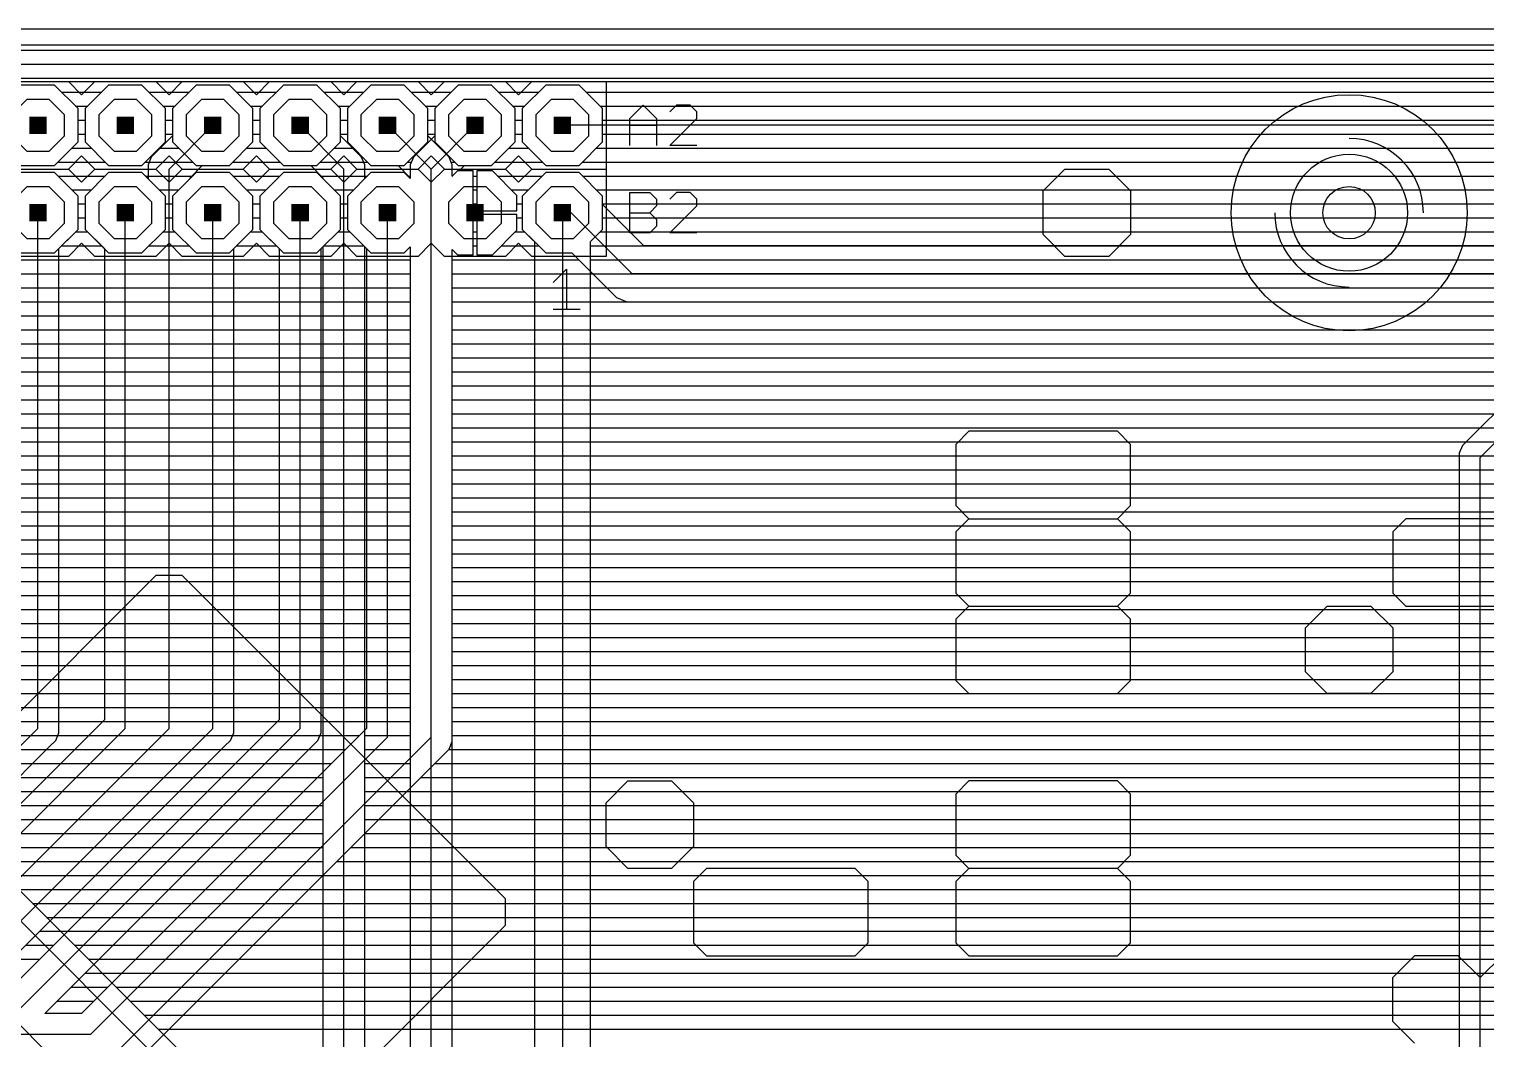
# Model space of a CAD drawing. Extents: x -0.64 to 6, y -0.15 to 7.8.
# Drawn here: x 1.6 to 3.266, y 6.645 to 7.8 of the extents above; entities that cross this region are included whole.
import ezdxf

# ---------------------------------------------------------------- set-up
doc = ezdxf.new("R2010")
doc.units = 0
for name, color, linetype in [('1', 22, 'CONTINUOUS'), ('16', 175, 'CONTINUOUS'), ('17', 82, 'CONTINUOUS'), ('19', 53, 'CONTINUOUS'), ('20', 6, 'CONTINUOUS'), ('21', 253, 'CONTINUOUS'), ('49', 253, 'CONTINUOUS'), ('51', 253, 'CONTINUOUS')]:
    doc.layers.add(name, color=color, linetype=linetype)

# ---------------------------------------------------------------- blocks, each defined once
blk = doc.blocks.new('RECT')
blk.add_solid([(-0.5, -0.5), (0.5, -0.5), (-0.5, 0.5), (0.5, 0.5)])
blk = doc.blocks.new('OCTAGONP')
blk.add_lwpolyline([(-0.5, -0.207107), (-0.5, 0.207107), (-0.207107, 0.5), (0.207107, 0.5), (0.5, 0.207107), (0.5, -0.207107), (0.207107, -0.5), (-0.207107, -0.5)], close=True)

msp = doc.modelspace()

# ---------------------------------------------------------------- linework, layer by layer
at = {"layer": '1'}
for p, q in [((-0.172, 7.782), (5.732, 7.782)), ((-0.172, 7.776), (5.732, 7.776)), ((-0.172, 7.76), (5.732, 7.76)), ((-0.172, 7.744), (5.732, 7.744)), ((1.629054, 7.736), (1.590946, 7.736)), ((1.656, 7.709054), (1.629054, 7.736)), ((1.690946, 7.736), (1.664, 7.709054)), ((1.729054, 7.736), (1.690946, 7.736)), ((1.756, 7.709054), (1.729054, 7.736)), ((1.790946, 7.736), (1.764, 7.709054)), ((1.829054, 7.736), (1.790946, 7.736)), ((1.856, 7.709054), (1.829054, 7.736)), ((1.890946, 7.736), (1.864, 7.709054)), ((1.929054, 7.736), (1.890946, 7.736)), ((1.956, 7.709054), (1.929054, 7.736)), ((1.990946, 7.736), (1.964, 7.709054)), ((2.029054, 7.736), (1.990946, 7.736)), ((2.056, 7.709054), (2.029054, 7.736)), ((2.090946, 7.736), (2.064, 7.709054)), ((2.129054, 7.736), (2.090946, 7.736)), ((2.156, 7.709054), (2.129054, 7.736)), ((2.190946, 7.736), (2.164, 7.709054)), ((2.229054, 7.736), (2.190946, 7.736)), ((2.256, 7.709054), (2.229054, 7.736)), ((1.637054, 7.728), (1.682946, 7.728)), ((1.737054, 7.728), (1.782946, 7.728)), ((1.837054, 7.728), (1.882946, 7.728)), ((1.937054, 7.728), (1.982946, 7.728)), ((2.037054, 7.728), (2.082946, 7.728)), ((2.137054, 7.728), (2.182946, 7.728)), ((2.237054, 7.728), (3.782946, 7.728)), ((1.653054, 7.712), (1.666946, 7.712)), ((1.656, 7.670946), (1.656, 7.709054)), ((1.664, 7.709054), (1.664, 7.670946)), ((1.753054, 7.712), (1.766946, 7.712)), ((1.756, 7.670946), (1.756, 7.709054)), ((1.764, 7.709054), (1.764, 7.670946)), ((1.853054, 7.712), (1.866946, 7.712)), ((1.856, 7.670946), (1.856, 7.709054)), ((1.864, 7.709054), (1.864, 7.670946)), ((1.953054, 7.712), (1.966946, 7.712)), ((1.956, 7.677941), (1.956, 7.709054)), ((1.964, 7.709054), (1.964, 7.670946)), ((2.053054, 7.712), (2.066946, 7.712)), ((2.056, 7.677941), (2.056, 7.709054)), ((2.064, 7.709054), (2.064, 7.670946)), ((2.153054, 7.712), (2.166946, 7.712)), ((2.156, 7.670946), (2.156, 7.709054)), ((2.164, 7.709054), (2.164, 7.670946)), ((2.253054, 7.712), (3.766946, 7.712)), ((2.256, 7.670946), (2.256, 7.709054)), ((1.656, 7.696), (1.664, 7.696)), ((1.756, 7.696), (1.764, 7.696)), ((1.856, 7.696), (1.864, 7.696)), ((1.96, 7.64), (1.91, 7.69)), ((1.956, 7.696), (1.964, 7.696)), ((2.06, 7.64), (2.01, 7.69)), ((2.056, 7.696), (2.064, 7.696)), ((2.156, 7.696), (2.164, 7.696)), ((2.256, 7.696), (3.764, 7.696)), ((1.629054, 7.644), (1.656, 7.670946)), ((1.656, 7.68), (1.664, 7.68)), ((1.664, 7.670946), (1.690946, 7.644)), ((1.729054, 7.644), (1.756, 7.670946)), ((1.756, 7.68), (1.764, 7.68)), ((1.764, 7.670946), (1.790946, 7.644)), ((1.829054, 7.644), (1.856, 7.670946)), ((1.856, 7.68), (1.864, 7.68)), ((1.864, 7.670946), (1.890946, 7.644)), ((1.956, 7.68), (1.964, 7.68)), ((1.980346, 7.653595), (1.956, 7.677941)), ((1.964, 7.670946), (1.990946, 7.644)), ((2.056, 7.68), (2.064, 7.68)), ((2.080346, 7.653595), (2.056, 7.677941)), ((2.064, 7.670946), (2.090946, 7.644)), ((2.129054, 7.644), (2.156, 7.670946)), ((2.156, 7.68), (2.164, 7.68)), ((2.164, 7.670946), (2.190946, 7.644)), ((2.229054, 7.644), (2.256, 7.670946)), ((2.256, 7.68), (3.764, 7.68)), ((1.649054, 7.664), (1.670946, 7.664)), ((1.749054, 7.664), (1.770946, 7.664)), ((1.849054, 7.664), (1.870946, 7.664)), ((1.969941, 7.664), (1.970946, 7.664)), ((1.984, 7.644774), (1.980346, 7.653595)), ((2.069941, 7.664), (2.070946, 7.664)), ((2.084, 7.644774), (2.080346, 7.653595)), ((2.149054, 7.664), (2.170946, 7.664)), ((2.249054, 7.664), (3.770946, 7.664)), ((1.590946, 7.644), (1.629054, 7.644)), ((1.629054, 7.636), (1.590946, 7.636)), ((1.656, 7.609054), (1.629054, 7.636)), ((1.633054, 7.648), (1.686946, 7.648)), ((1.690946, 7.636), (1.664, 7.609054)), ((1.690946, 7.644), (1.729054, 7.644)), ((1.729054, 7.636), (1.690946, 7.636)), ((1.756, 7.609054), (1.729054, 7.636)), ((1.733054, 7.648), (1.786946, 7.648)), ((1.790946, 7.636), (1.764, 7.609054)), ((1.790946, 7.644), (1.829054, 7.644)), ((1.829054, 7.636), (1.790946, 7.636)), ((1.856, 7.609054), (1.829054, 7.636)), ((1.833054, 7.648), (1.886946, 7.648)), ((1.890946, 7.636), (1.864, 7.609054)), ((1.890946, 7.644), (1.922059, 7.644)), ((1.929054, 7.636), (1.890946, 7.636)), ((1.922059, 7.644), (1.936, 7.630059)), ((1.936, 7.629054), (1.929054, 7.636)), ((1.96, 6.6), (1.96, 7.64)), ((1.982664, 7.648), (1.986946, 7.648)), ((1.984, 7.629054), (1.984, 7.644774)), ((1.990946, 7.636), (1.984, 7.629054)), ((1.990946, 7.644), (2.022059, 7.644)), ((2.029054, 7.636), (1.990946, 7.636)), ((2.022059, 7.644), (2.036, 7.630059)), ((2.036, 7.629054), (2.029054, 7.636)), ((2.06, 6.58), (2.06, 7.64)), ((2.082664, 7.648), (2.086946, 7.648)), ((2.084, 7.631882), (2.084, 7.644774)), ((2.090118, 7.638), (2.084, 7.631882)), ((2.108, 7.638), (2.090118, 7.638)), ((2.090946, 7.644), (2.129054, 7.644)), ((2.108, 7.592001), (2.108, 7.638)), ((2.129882, 7.638), (2.112, 7.638)), ((2.112, 7.638), (2.112, 7.592001)), ((2.158, 7.609882), (2.129882, 7.638)), ((2.133054, 7.648), (2.186946, 7.648)), ((2.190946, 7.636), (2.164, 7.609054)), ((2.190946, 7.644), (2.229054, 7.644)), ((2.229054, 7.636), (2.190946, 7.636)), ((2.256, 7.609054), (2.229054, 7.636)), ((2.233054, 7.648), (3.786946, 7.648)), ((1.633054, 7.632), (1.686946, 7.632)), ((1.733054, 7.632), (1.786946, 7.632)), ((1.833054, 7.632), (1.886946, 7.632)), ((1.933054, 7.632), (1.934059, 7.632)), ((1.936, 7.630059), (1.936, 7.629054)), ((1.984, 7.632), (1.986946, 7.632)), ((2.033054, 7.632), (2.034059, 7.632)), ((2.036, 7.630059), (2.036, 7.629054)), ((2.084, 7.632), (2.084118, 7.632)), ((2.108, 7.632), (2.112, 7.632)), ((2.135882, 7.632), (2.186946, 7.632)), ((2.233054, 7.632), (3.786946, 7.632)), ((1.649054, 7.616), (1.670946, 7.616)), ((1.656, 7.570946), (1.656, 7.609054)), ((1.656, 7.6), (1.664, 7.6)), ((1.664, 7.609054), (1.664, 7.570946)), ((1.749054, 7.616), (1.770946, 7.616)), ((1.756, 7.570946), (1.756, 7.609054)), ((1.756, 7.6), (1.764, 7.6)), ((1.764, 7.609054), (1.764, 7.570946)), ((1.849054, 7.616), (1.870946, 7.616)), ((1.856, 7.570946), (1.856, 7.609054)), ((1.856, 7.6), (1.864, 7.6)), ((1.864, 7.609054), (1.864, 7.570946)), ((2.108, 7.616), (2.112, 7.616)), ((2.108, 7.6), (2.112, 7.6)), ((2.151882, 7.616), (2.170946, 7.616)), ((2.158, 7.592), (2.158, 7.609882)), ((2.158, 7.6), (2.164, 7.6)), ((2.164, 7.609054), (2.164, 7.570946)), ((2.249054, 7.616), (3.770946, 7.616)), ((2.256, 7.570946), (2.256, 7.609054)), ((2.256, 7.6), (3.764, 7.6)), ((1.656, 7.584), (1.664, 7.584)), ((1.756, 7.584), (1.764, 7.584)), ((1.856, 7.584), (1.864, 7.584)), ((2.112, 7.592001), (2.108, 7.592001)), ((2.108, 7.542), (2.108, 7.587999)), ((2.108, 7.587999), (2.112, 7.587999)), ((2.108, 7.584), (2.112, 7.584)), ((2.112, 7.587999), (2.112, 7.542)), ((2.112001, 7.588), (2.112001, 7.592)), ((2.112001, 7.592), (2.158, 7.592)), ((2.158, 7.588), (2.112001, 7.588)), ((2.158, 7.570118), (2.158, 7.588)), ((2.158, 7.584), (2.164, 7.584)), ((2.21, 7.59), (2.21, 6.18)), ((2.256, 7.584), (3.764, 7.584)), ((1.629054, 7.544), (1.656, 7.570946)), ((1.653054, 7.568), (1.666946, 7.568)), ((1.664, 7.570946), (1.690946, 7.544)), ((1.729054, 7.544), (1.756, 7.570946)), ((1.753054, 7.568), (1.766946, 7.568)), ((1.764, 7.570946), (1.790946, 7.544)), ((1.829054, 7.544), (1.856, 7.570946)), ((1.853054, 7.568), (1.866946, 7.568)), ((1.864, 7.570946), (1.890946, 7.544)), ((2.108, 7.568), (2.112, 7.568)), ((2.129882, 7.542), (2.158, 7.570118)), ((2.155882, 7.568), (2.166946, 7.568)), ((2.164, 7.570946), (2.178, 7.556946)), ((2.242, 7.556946), (2.256, 7.570946)), ((2.253054, 7.568), (3.766946, 7.568)), ((1.637054, 7.552), (1.682946, 7.552)), ((1.737054, 7.552), (1.782946, 7.552)), ((1.837054, 7.552), (1.882946, 7.552)), ((1.929054, 7.544), (1.936, 7.550946)), ((1.936, 7.550946), (1.936, 6.620548)), ((1.984, 6.620548), (1.984, 7.550946)), ((1.984, 7.550946), (1.990946, 7.544)), ((2.029054, 7.544), (2.036, 7.550946)), ((2.036, 7.550946), (2.036, 6.600548)), ((2.108, 7.552), (2.112, 7.552)), ((2.139882, 7.552), (2.178, 7.552)), ((2.178, 7.556946), (2.178, 6.173635)), ((2.242, 6.193255), (2.242, 7.556946)), ((2.242, 7.552), (3.782946, 7.552)), ((0.773531, 7.536), (1.936, 7.536)), ((1.590946, 7.544), (1.629054, 7.544)), ((1.690946, 7.544), (1.729054, 7.544)), ((1.790946, 7.544), (1.829054, 7.544)), ((1.890946, 7.544), (1.929054, 7.544)), ((1.984, 7.536), (2.036, 7.536)), ((1.990946, 7.544), (2.029054, 7.544)), ((2.084, 6.600548), (2.084, 7.548118)), ((2.084, 7.548118), (2.090118, 7.542)), ((2.084, 7.536), (2.178, 7.536)), ((2.090118, 7.542), (2.108, 7.542)), ((2.112, 7.542), (2.129882, 7.542)), ((2.242, 7.536), (4.072059, 7.536)), ((0.764293, 7.52), (1.936, 7.52)), ((1.984, 7.52), (2.036, 7.52)), ((2.084, 7.52), (2.178, 7.52)), ((2.242, 7.52), (4.056059, 7.52)), ((0.749664, 7.504), (1.936, 7.504)), ((1.984, 7.504), (2.036, 7.504)), ((2.084, 7.504), (2.178, 7.504)), ((2.242, 7.504), (3.420059, 7.504)), ((3.419654, 7.503595), (3.239654, 7.323595)), ((0.726651, 7.488), (1.936, 7.488)), ((1.984, 7.488), (2.036, 7.488)), ((2.084, 7.488), (2.178, 7.488)), ((2.242, 7.488), (3.404059, 7.488)), ((3.26, 7.31), (3.44, 7.49)), ((-0.172, 7.472), (1.936, 7.472)), ((1.984, 7.472), (2.036, 7.472)), ((2.084, 7.472), (2.178, 7.472)), ((2.242, 7.472), (3.388059, 7.472)), ((-0.172, 7.456), (1.936, 7.456)), ((1.984, 7.456), (2.036, 7.456)), ((2.084, 7.456), (2.178, 7.456)), ((2.242, 7.456), (3.372059, 7.456)), ((-0.172, 7.44), (1.936, 7.44)), ((1.984, 7.44), (2.036, 7.44)), ((2.084, 7.44), (2.178, 7.44)), ((2.242, 7.44), (3.356059, 7.44)), ((-0.172, 7.424), (1.936, 7.424)), ((1.984, 7.424), (2.036, 7.424)), ((2.084, 7.424), (2.178, 7.424)), ((2.242, 7.424), (3.340059, 7.424)), ((-0.172, 7.408), (1.936, 7.408)), ((1.984, 7.408), (2.036, 7.408)), ((2.084, 7.408), (2.178, 7.408)), ((2.242, 7.408), (3.324059, 7.408)), ((-0.172, 7.392), (1.936, 7.392)), ((1.984, 7.392), (2.036, 7.392)), ((2.084, 7.392), (2.178, 7.392)), ((2.242, 7.392), (3.308059, 7.392)), ((-0.172, 7.376), (1.936, 7.376)), ((1.984, 7.376), (2.036, 7.376)), ((2.084, 7.376), (2.178, 7.376)), ((2.242, 7.376), (3.292059, 7.376)), ((-0.172, 7.36), (1.936, 7.36)), ((1.984, 7.36), (2.036, 7.36)), ((2.084, 7.36), (2.178, 7.36)), ((2.242, 7.36), (3.276059, 7.36)), ((-0.172, 7.344), (1.936, 7.344)), ((1.984, 7.344), (2.036, 7.344)), ((2.084, 7.344), (2.178, 7.344)), ((2.242, 7.344), (3.260059, 7.344)), ((-0.172, 7.328), (1.936, 7.328)), ((1.984, 7.328), (2.036, 7.328)), ((2.084, 7.328), (2.178, 7.328)), ((2.242, 7.328), (3.244059, 7.328)), ((3.239654, 7.323595), (3.236, 7.314774)), ((-0.172, 7.312), (1.936, 7.312)), ((1.984, 7.312), (2.036, 7.312)), ((2.084, 7.312), (2.178, 7.312)), ((2.242, 7.312), (3.236, 7.312)), ((3.236, 7.314774), (3.236, 5.339941)), ((3.26, 5.33), (3.26, 7.31)), ((-0.172, 7.296), (1.936, 7.296)), ((1.984, 7.296), (2.036, 7.296)), ((2.084, 7.296), (2.178, 7.296)), ((2.242, 7.296), (3.236, 7.296)), ((-0.172, 7.28), (1.936, 7.28)), ((1.984, 7.28), (2.036, 7.28)), ((2.084, 7.28), (2.178, 7.28)), ((2.242, 7.28), (3.236, 7.28)), ((-0.172, 7.264), (1.936, 7.264)), ((1.984, 7.264), (2.036, 7.264)), ((2.084, 7.264), (2.178, 7.264)), ((2.242, 7.264), (3.236, 7.264)), ((-0.172, 7.248), (1.936, 7.248)), ((1.984, 7.248), (2.036, 7.248)), ((2.084, 7.248), (2.178, 7.248)), ((2.242, 7.248), (3.236, 7.248)), ((-0.172, 7.232), (1.936, 7.232)), ((1.984, 7.232), (2.036, 7.232)), ((2.084, 7.232), (2.178, 7.232)), ((2.242, 7.232), (3.236, 7.232)), ((-0.172, 7.216), (1.936, 7.216)), ((-0.172, 7.2), (1.936, 7.2)), ((1.984, 7.216), (2.036, 7.216)), ((1.984, 7.2), (2.036, 7.2)), ((2.084, 7.216), (2.178, 7.216)), ((2.084, 7.2), (2.178, 7.2)), ((2.242, 7.216), (3.236, 7.216)), ((2.242, 7.2), (3.236, 7.2)), ((-0.172, 7.184), (1.936, 7.184)), ((1.984, 7.184), (2.036, 7.184)), ((2.084, 7.184), (2.178, 7.184)), ((2.242, 7.184), (3.236, 7.184)), ((-0.172, 7.168), (1.936, 7.168)), ((1.984, 7.168), (2.036, 7.168)), ((2.084, 7.168), (2.178, 7.168)), ((2.242, 7.168), (3.236, 7.168)), ((-0.172, 7.152), (1.936, 7.152)), ((1.984, 7.152), (2.036, 7.152)), ((2.084, 7.152), (2.178, 7.152)), ((2.242, 7.152), (3.236, 7.152)), ((-0.172, 7.136), (1.936, 7.136)), ((1.984, 7.136), (2.036, 7.136)), ((2.084, 7.136), (2.178, 7.136)), ((2.242, 7.136), (3.236, 7.136)), ((-0.172, 7.12), (1.936, 7.12)), ((1.984, 7.12), (2.036, 7.12)), ((2.084, 7.12), (2.178, 7.12)), ((2.242, 7.12), (3.236, 7.12)), ((-0.172, 7.104), (1.936, 7.104)), ((1.984, 7.104), (2.036, 7.104)), ((2.084, 7.104), (2.178, 7.104)), ((2.242, 7.104), (3.236, 7.104)), ((-0.172, 7.088), (1.936, 7.088)), ((1.984, 7.088), (2.036, 7.088)), ((2.084, 7.088), (2.178, 7.088)), ((2.242, 7.088), (3.236, 7.088)), ((-0.172, 7.072), (1.936, 7.072)), ((1.984, 7.072), (2.036, 7.072)), ((2.084, 7.072), (2.178, 7.072)), ((2.242, 7.072), (3.236, 7.072)), ((-0.172, 7.056), (1.936, 7.056)), ((1.984, 7.056), (2.036, 7.056)), ((2.084, 7.056), (2.178, 7.056)), ((2.242, 7.056), (3.236, 7.056)), ((-0.172, 7.04), (1.936, 7.04)), ((1.984, 7.04), (2.036, 7.04)), ((2.084, 7.04), (2.178, 7.04)), ((2.242, 7.04), (3.236, 7.04)), ((-0.172, 7.024), (1.936, 7.024)), ((1.984, 7.024), (2.036, 7.024)), ((2.084, 7.024), (2.178, 7.024)), ((2.242, 7.024), (3.236, 7.024)), ((-0.172, 7.008), (1.936, 7.008)), ((1.984, 7.008), (2.036, 7.008)), ((2.084, 7.008), (2.178, 7.008)), ((2.242, 7.008), (3.236, 7.008)), ((-0.172, 6.992), (1.936, 6.992)), ((1.984, 6.992), (2.036, 6.992)), ((2.084, 6.992), (2.178, 6.992)), ((2.242, 6.992), (3.236, 6.992)), ((-0.172, 6.976), (1.936, 6.976)), ((1.984, 6.976), (2.036, 6.976)), ((2.084, 6.976), (2.178, 6.976)), ((2.242, 6.976), (3.236, 6.976)), ((-0.172, 6.96), (1.936, 6.96)), ((1.984, 6.96), (2.036, 6.96)), ((2.084, 6.96), (2.178, 6.96)), ((2.242, 6.96), (3.236, 6.96)), ((-0.172, 6.944), (1.936, 6.944)), ((1.984, 6.944), (2.036, 6.944)), ((2.084, 6.944), (2.178, 6.944)), ((2.242, 6.944), (3.236, 6.944)), ((-0.172, 6.928), (1.936, 6.928)), ((1.984, 6.928), (2.036, 6.928)), ((2.084, 6.928), (2.178, 6.928)), ((2.242, 6.928), (3.236, 6.928)), ((-0.172, 6.912), (1.936, 6.912)), ((1.984, 6.912), (2.036, 6.912)), ((2.084, 6.912), (2.178, 6.912)), ((2.242, 6.912), (3.236, 6.912)), ((-0.172, 6.896), (1.936, 6.896)), ((1.984, 6.896), (2.036, 6.896)), ((2.084, 6.896), (2.178, 6.896)), ((2.242, 6.896), (3.236, 6.896)), ((-0.172, 6.88), (1.936, 6.88)), ((1.984, 6.88), (2.036, 6.88)), ((2.084, 6.88), (2.178, 6.88)), ((2.242, 6.88), (3.236, 6.88)), ((-0.172, 6.864), (1.936, 6.864)), ((1.973595, 6.430346), (1.553595, 6.850346)), ((1.984, 6.864), (2.036, 6.864)), ((2.084, 6.864), (2.178, 6.864)), ((2.242, 6.864), (3.236, 6.864)), ((1.555941, 6.848), (1.936, 6.848)), ((1.984, 6.848), (2.036, 6.848)), ((2.084, 6.848), (2.178, 6.848)), ((2.242, 6.848), (3.236, 6.848)), ((1.54, 6.83), (1.96, 6.41)), ((1.571941, 6.832), (1.936, 6.832)), ((1.984, 6.832), (2.036, 6.832)), ((2.084, 6.832), (2.178, 6.832)), ((2.242, 6.832), (3.236, 6.832)), ((1.45, 6.8), (1.86, 6.39)), ((1.587941, 6.816), (1.936, 6.816)), ((1.603941, 6.8), (1.936, 6.8)), ((1.984, 6.816), (2.036, 6.816)), ((1.984, 6.8), (2.036, 6.8)), ((2.084, 6.816), (2.178, 6.816)), ((2.084, 6.8), (2.178, 6.8)), ((2.242, 6.816), (3.236, 6.816)), ((2.242, 6.8), (3.236, 6.8)), ((1.619941, 6.784), (1.936, 6.784)), ((1.984, 6.784), (2.036, 6.784)), ((2.084, 6.784), (2.178, 6.784)), ((2.242, 6.784), (3.236, 6.784)), ((1.635941, 6.768), (1.936, 6.768)), ((1.984, 6.768), (2.036, 6.768)), ((2.084, 6.768), (2.178, 6.768)), ((2.242, 6.768), (3.236, 6.768)), ((1.651941, 6.752), (1.936, 6.752)), ((1.984, 6.752), (2.036, 6.752)), ((2.084, 6.752), (2.178, 6.752)), ((2.242, 6.752), (3.236, 6.752)), ((1.667941, 6.736), (1.936, 6.736)), ((1.984, 6.736), (2.036, 6.736)), ((2.084, 6.736), (2.178, 6.736)), ((2.242, 6.736), (3.236, 6.736)), ((1.683941, 6.72), (1.936, 6.72)), ((1.984, 6.72), (2.036, 6.72)), ((2.084, 6.72), (2.178, 6.72)), ((2.242, 6.72), (3.236, 6.72)), ((1.699941, 6.704), (1.936, 6.704)), ((1.984, 6.704), (2.036, 6.704)), ((2.084, 6.704), (2.178, 6.704)), ((2.242, 6.704), (3.236, 6.704)), ((1.715941, 6.688), (1.936, 6.688)), ((1.984, 6.688), (2.036, 6.688)), ((2.084, 6.688), (2.178, 6.688)), ((2.242, 6.688), (3.236, 6.688)), ((1.731941, 6.672), (1.936, 6.672)), ((1.984, 6.672), (2.036, 6.672)), ((2.084, 6.672), (2.178, 6.672)), ((2.242, 6.672), (3.236, 6.672)), ((1.747941, 6.656), (1.936, 6.656)), ((1.984, 6.656), (2.036, 6.656)), ((2.084, 6.656), (2.178, 6.656)), ((2.242, 6.656), (3.236, 6.656))]:
    msp.add_line(p, q, dxfattribs=at)
at = {"layer": '16'}
for p, q in [((-0.172, 7.782), (5.732, 7.782)), ((-0.172, 7.776), (5.732, 7.776)), ((-0.172, 7.76), (5.732, 7.76)), ((-0.172, 7.744), (5.732, 7.744)), ((1.629054, 7.736), (1.590946, 7.736)), ((1.656, 7.709054), (1.629054, 7.736)), ((1.690946, 7.736), (1.664, 7.709054)), ((1.729054, 7.736), (1.690946, 7.736)), ((1.756, 7.709054), (1.729054, 7.736)), ((1.790946, 7.736), (1.764, 7.709054)), ((1.829054, 7.736), (1.790946, 7.736)), ((1.856, 7.709054), (1.829054, 7.736)), ((1.890946, 7.736), (1.864, 7.709054)), ((1.929054, 7.736), (1.890946, 7.736)), ((1.956, 7.709054), (1.929054, 7.736)), ((1.990946, 7.736), (1.964, 7.709054)), ((2.029054, 7.736), (1.990946, 7.736)), ((2.056, 7.709054), (2.029054, 7.736)), ((2.090946, 7.736), (2.064, 7.709054)), ((2.129054, 7.736), (2.090946, 7.736)), ((2.156, 7.709054), (2.129054, 7.736)), ((2.190946, 7.736), (2.164, 7.709054)), ((2.229054, 7.736), (2.190946, 7.736)), ((2.256, 7.709054), (2.229054, 7.736)), ((1.637054, 7.728), (1.682946, 7.728)), ((1.737054, 7.728), (1.782946, 7.728)), ((1.837054, 7.728), (1.882946, 7.728)), ((1.937054, 7.728), (1.982946, 7.728)), ((2.037054, 7.728), (2.082946, 7.728)), ((2.137054, 7.728), (2.182946, 7.728)), ((2.237054, 7.728), (3.782946, 7.728)), ((1.653054, 7.712), (1.666946, 7.712)), ((1.656, 7.670946), (1.656, 7.709054)), ((1.664, 7.709054), (1.664, 7.670946)), ((1.753054, 7.712), (1.766946, 7.712)), ((1.756, 7.670946), (1.756, 7.709054)), ((1.764, 7.709054), (1.764, 7.677941)), ((1.853054, 7.712), (1.866946, 7.712)), ((1.856, 7.670946), (1.856, 7.709054)), ((1.864, 7.709054), (1.864, 7.670946)), ((1.953054, 7.712), (1.966946, 7.712)), ((1.956, 7.670946), (1.956, 7.709054)), ((1.964, 7.709054), (1.964, 7.670946)), ((2.053054, 7.712), (2.066946, 7.712)), ((2.056, 7.670946), (2.056, 7.709054)), ((2.064, 7.709054), (2.064, 7.677941)), ((2.153054, 7.712), (2.166946, 7.712)), ((2.156, 7.670946), (2.156, 7.709054)), ((2.164, 7.709054), (2.164, 7.670946)), ((2.253054, 7.712), (3.766946, 7.712)), ((2.256, 7.670946), (2.256, 7.709054)), ((1.656, 7.696), (1.664, 7.696)), ((1.756, 7.696), (1.764, 7.696)), ((1.76, 7.64), (1.81, 7.69)), ((1.856, 7.696), (1.864, 7.696)), ((1.956, 7.696), (1.964, 7.696)), ((2.056, 7.696), (2.064, 7.696)), ((2.06, 7.64), (2.11, 7.69)), ((2.156, 7.696), (2.164, 7.696)), ((2.256, 7.696), (3.764, 7.696)), ((1.629054, 7.644), (1.656, 7.670946)), ((1.656, 7.68), (1.664, 7.68)), ((1.664, 7.670946), (1.690946, 7.644)), ((1.729054, 7.644), (1.756, 7.670946)), ((1.764, 7.677941), (1.739654, 7.653595)), ((1.756, 7.68), (1.764, 7.68)), ((1.829054, 7.644), (1.856, 7.670946)), ((1.856, 7.68), (1.864, 7.68)), ((1.864, 7.670946), (1.890946, 7.644)), ((1.929054, 7.644), (1.956, 7.670946)), ((1.956, 7.68), (1.964, 7.68)), ((1.964, 7.670946), (1.990946, 7.644)), ((2.029054, 7.644), (2.056, 7.670946)), ((2.064, 7.677941), (2.039654, 7.653595)), ((2.056, 7.68), (2.064, 7.68)), ((2.129054, 7.644), (2.156, 7.670946)), ((2.156, 7.68), (2.164, 7.68)), ((2.164, 7.670946), (2.190946, 7.644)), ((2.229054, 7.644), (2.256, 7.670946)), ((2.256, 7.68), (3.764, 7.68)), ((1.649054, 7.664), (1.670946, 7.664)), ((1.739654, 7.653595), (1.736, 7.644774)), ((1.749054, 7.664), (1.750059, 7.664)), ((1.849054, 7.664), (1.870946, 7.664)), ((1.949054, 7.664), (1.970946, 7.664)), ((2.039654, 7.653595), (2.036, 7.644774)), ((2.049054, 7.664), (2.050059, 7.664)), ((2.149054, 7.664), (2.170946, 7.664)), ((2.249054, 7.664), (3.770946, 7.664)), ((1.590946, 7.644), (1.629054, 7.644)), ((1.629054, 7.636), (1.590946, 7.636)), ((1.656, 7.609054), (1.629054, 7.636)), ((1.633054, 7.648), (1.686946, 7.648)), ((1.690946, 7.636), (1.664, 7.609054)), ((1.690946, 7.644), (1.729054, 7.644)), ((1.729054, 7.636), (1.690946, 7.636)), ((1.736, 7.629054), (1.729054, 7.636)), ((1.733054, 7.648), (1.737336, 7.648)), ((1.736, 7.644774), (1.736, 7.629054)), ((1.76, 7), (1.76, 7.64)), ((1.784, 7.630059), (1.797941, 7.644)), ((1.790946, 7.636), (1.784, 7.629054)), ((1.829054, 7.636), (1.790946, 7.636)), ((1.797941, 7.644), (1.829054, 7.644)), ((1.856, 7.609054), (1.829054, 7.636)), ((1.833054, 7.648), (1.886946, 7.648)), ((1.890946, 7.636), (1.864, 7.609054)), ((1.890946, 7.644), (1.929054, 7.644)), ((1.929054, 7.636), (1.890946, 7.636)), ((1.956, 7.609054), (1.929054, 7.636)), ((1.933054, 7.648), (1.986946, 7.648)), ((1.990946, 7.636), (1.964, 7.609054)), ((1.990946, 7.644), (2.029054, 7.644)), ((2.029054, 7.636), (1.990946, 7.636)), ((2.036, 7.629054), (2.029054, 7.636)), ((2.033054, 7.648), (2.037336, 7.648)), ((2.036, 7.644774), (2.036, 7.629054)), ((2.06, 6.99), (2.06, 7.64)), ((2.091941, 7.638), (2.097941, 7.644)), ((2.108, 7.638), (2.091941, 7.638)), ((2.097941, 7.644), (2.129054, 7.644)), ((2.108, 7.592001), (2.108, 7.638)), ((2.129882, 7.638), (2.112, 7.638)), ((2.112, 7.638), (2.112, 7.592001)), ((2.158, 7.609882), (2.129882, 7.638)), ((2.133054, 7.648), (2.186946, 7.648)), ((2.190946, 7.636), (2.164, 7.609054)), ((2.190946, 7.644), (2.229054, 7.644)), ((2.229054, 7.636), (2.190946, 7.636)), ((2.256, 7.609054), (2.229054, 7.636)), ((2.233054, 7.648), (3.786946, 7.648)), ((1.633054, 7.632), (1.686946, 7.632)), ((1.733054, 7.632), (1.736, 7.632)), ((1.784, 7.629054), (1.784, 7.630059)), ((1.785941, 7.632), (1.786946, 7.632)), ((1.833054, 7.632), (1.886946, 7.632)), ((1.933054, 7.632), (1.986946, 7.632)), ((2.033054, 7.632), (2.036, 7.632)), ((2.108, 7.632), (2.112, 7.632)), ((2.135882, 7.632), (2.186946, 7.632)), ((2.233054, 7.632), (3.786946, 7.632)), ((1.649054, 7.616), (1.670946, 7.616)), ((1.656, 7.570946), (1.656, 7.609054)), ((1.656, 7.6), (1.664, 7.6)), ((1.664, 7.609054), (1.664, 7.570946)), ((1.849054, 7.616), (1.870946, 7.616)), ((1.856, 7.570946), (1.856, 7.609054)), ((1.856, 7.6), (1.864, 7.6)), ((1.864, 7.609054), (1.864, 7.570946)), ((1.949054, 7.616), (1.970946, 7.616)), ((1.956, 7.570946), (1.956, 7.609054)), ((1.956, 7.6), (1.964, 7.6)), ((1.964, 7.609054), (1.964, 7.570946)), ((2.108, 7.616), (2.112, 7.616)), ((2.108, 7.6), (2.112, 7.6)), ((2.151882, 7.616), (2.170946, 7.616)), ((2.158, 7.592), (2.158, 7.609882)), ((2.158, 7.6), (2.164, 7.6)), ((2.164, 7.609054), (2.164, 7.570946)), ((2.249054, 7.616), (3.770946, 7.616)), ((2.256, 7.599255), (2.256, 7.609054)), ((2.256, 7.6), (3.764, 7.6)), ((1.61, 7), (1.61, 7.59)), ((1.656, 7.584), (1.664, 7.584)), ((1.71, 7), (1.71, 7.59)), ((1.81, 7), (1.81, 7.59)), ((1.856, 7.584), (1.864, 7.584)), ((1.91, 7), (1.91, 7.59)), ((1.956, 7.584), (1.964, 7.584)), ((2.01, 6.99), (2.01, 7.59)), ((2.112, 7.592001), (2.108, 7.592001)), ((2.108, 7.542), (2.108, 7.587999)), ((2.108, 7.587999), (2.112, 7.587999)), ((2.108, 7.584), (2.112, 7.584)), ((2.112, 7.587999), (2.112, 7.542)), ((2.112001, 7.588), (2.112001, 7.592)), ((2.112001, 7.592), (2.158, 7.592)), ((2.158, 7.588), (2.112001, 7.588)), ((2.158, 7.570118), (2.158, 7.588)), ((2.158, 7.584), (2.164, 7.584)), ((2.22, 7.59), (2.21, 7.59)), ((2.29, 7.52), (2.22, 7.59)), ((2.303255, 7.552), (2.256, 7.599255)), ((2.271255, 7.584), (3.764, 7.584)), ((1.634, 7.548946), (1.656, 7.570946)), ((1.653054, 7.568), (1.666946, 7.568)), ((1.664, 7.570946), (1.686, 7.548946)), ((1.834, 7.548946), (1.856, 7.570946)), ((1.853054, 7.568), (1.866946, 7.568)), ((1.864, 7.570946), (1.886, 7.548946)), ((1.934, 7.548946), (1.956, 7.570946)), ((1.953054, 7.568), (1.966946, 7.568)), ((1.964, 7.570946), (1.986, 7.548946)), ((2.108, 7.568), (2.112, 7.568)), ((2.129882, 7.542), (2.158, 7.570118)), ((2.155882, 7.568), (2.166946, 7.568)), ((2.164, 7.570946), (2.190946, 7.544)), ((2.287255, 7.568), (3.766946, 7.568)), ((1.637054, 7.552), (1.682946, 7.552)), ((1.837054, 7.552), (1.882946, 7.552)), ((1.937054, 7.552), (1.982946, 7.552)), ((2.108, 7.552), (2.112, 7.552)), ((2.139882, 7.552), (2.182946, 7.552)), ((3.782946, 7.552), (2.303255, 7.552)), ((2.303255, 7.552), (3.782946, 7.552)), ((1.634, 6.995226), (1.634, 7.548946)), ((1.634, 7.536), (1.686, 7.536)), ((1.686, 7.548946), (1.686, 7.009941)), ((1.834, 6.995226), (1.834, 7.548946)), ((1.834, 7.536), (1.886, 7.536)), ((1.886, 7.548946), (1.886, 7.009941)), ((1.934, 6.995226), (1.934, 7.548946)), ((1.934, 7.536), (1.986, 7.536)), ((1.986, 7.548946), (1.986, 6.999941)), ((2.084, 6.985226), (2.084, 7.548118)), ((2.084, 7.548118), (2.090118, 7.542)), ((2.084, 7.536), (2.228745, 7.536)), ((2.090118, 7.542), (2.108, 7.542)), ((2.112, 7.542), (2.129882, 7.542)), ((2.190946, 7.544), (2.220745, 7.544)), ((2.220745, 7.544), (2.271873, 7.492872)), ((1.634, 7.52), (1.686, 7.52)), ((1.834, 7.52), (1.886, 7.52)), ((1.934, 7.52), (1.986, 7.52)), ((2.084, 7.52), (2.244745, 7.52)), ((4.64, 7.52), (2.29, 7.52)), ((1.634, 7.504), (1.686, 7.504)), ((1.834, 7.504), (1.886, 7.504)), ((1.934, 7.504), (1.986, 7.504)), ((2.084, 7.504), (2.260745, 7.504)), ((1.634, 7.488), (1.686, 7.488)), ((1.834, 7.488), (1.886, 7.488)), ((1.934, 7.488), (1.986, 7.488)), ((2.084, 7.488), (2.283635, 7.488)), ((2.271873, 7.492872), (2.283635, 7.488)), ((2.283635, 7.488), (4.646365, 7.488)), ((1.634, 7.472), (1.686, 7.472)), ((1.834, 7.472), (1.886, 7.472)), ((1.934, 7.472), (1.986, 7.472)), ((2.084, 7.472), (4.794059, 7.472)), ((1.634, 7.456), (1.686, 7.456)), ((1.834, 7.456), (1.886, 7.456)), ((1.934, 7.456), (1.986, 7.456)), ((2.084, 7.456), (4.810059, 7.456)), ((1.634, 7.44), (1.686, 7.44)), ((1.834, 7.44), (1.886, 7.44)), ((1.934, 7.44), (1.986, 7.44)), ((2.084, 7.44), (4.826059, 7.44)), ((1.634, 7.424), (1.686, 7.424)), ((1.834, 7.424), (1.886, 7.424)), ((1.934, 7.424), (1.986, 7.424)), ((2.084, 7.424), (4.836, 7.424)), ((1.634, 7.408), (1.686, 7.408)), ((1.834, 7.408), (1.886, 7.408)), ((1.934, 7.408), (1.986, 7.408)), ((2.084, 7.408), (4.836, 7.408)), ((1.634, 7.392), (1.686, 7.392)), ((1.834, 7.392), (1.886, 7.392)), ((1.934, 7.392), (1.986, 7.392)), ((2.084, 7.392), (4.836, 7.392)), ((1.634, 7.376), (1.686, 7.376)), ((1.834, 7.376), (1.886, 7.376)), ((1.934, 7.376), (1.986, 7.376)), ((2.084, 7.376), (4.836, 7.376)), ((1.634, 7.36), (1.686, 7.36)), ((1.834, 7.36), (1.886, 7.36)), ((1.934, 7.36), (1.986, 7.36)), ((2.084, 7.36), (4.836, 7.36)), ((1.634, 7.344), (1.686, 7.344)), ((1.834, 7.344), (1.886, 7.344)), ((1.934, 7.344), (1.986, 7.344)), ((2.084, 7.344), (4.836, 7.344)), ((1.634, 7.328), (1.686, 7.328)), ((1.834, 7.328), (1.886, 7.328)), ((1.934, 7.328), (1.986, 7.328)), ((2.084, 7.328), (4.836, 7.328)), ((1.634, 7.312), (1.686, 7.312)), ((1.834, 7.312), (1.886, 7.312)), ((1.934, 7.312), (1.986, 7.312)), ((2.084, 7.312), (4.836, 7.312)), ((1.634, 7.296), (1.686, 7.296)), ((1.834, 7.296), (1.886, 7.296)), ((1.934, 7.296), (1.986, 7.296)), ((2.084, 7.296), (4.836, 7.296)), ((1.634, 7.28), (1.686, 7.28)), ((1.834, 7.28), (1.886, 7.28)), ((1.934, 7.28), (1.986, 7.28)), ((2.084, 7.28), (4.836, 7.28)), ((1.634, 7.264), (1.686, 7.264)), ((1.834, 7.264), (1.886, 7.264)), ((1.934, 7.264), (1.986, 7.264)), ((2.084, 7.264), (4.836, 7.264)), ((1.634, 7.248), (1.686, 7.248)), ((1.834, 7.248), (1.886, 7.248)), ((1.934, 7.248), (1.986, 7.248)), ((2.084, 7.248), (4.836, 7.248)), ((1.634, 7.232), (1.686, 7.232)), ((1.834, 7.232), (1.886, 7.232)), ((1.934, 7.232), (1.986, 7.232)), ((2.084, 7.232), (4.836, 7.232)), ((1.634, 7.216), (1.686, 7.216)), ((1.634, 7.2), (1.686, 7.2)), ((1.834, 7.216), (1.886, 7.216)), ((1.834, 7.2), (1.886, 7.2)), ((1.934, 7.216), (1.986, 7.216)), ((1.934, 7.2), (1.986, 7.2)), ((2.084, 7.216), (4.836, 7.216)), ((2.084, 7.2), (4.836, 7.2)), ((1.634, 7.184), (1.686, 7.184)), ((1.834, 7.184), (1.886, 7.184)), ((1.934, 7.184), (1.986, 7.184)), ((2.084, 7.184), (4.836, 7.184)), ((1.634, 7.168), (1.686, 7.168)), ((1.834, 7.168), (1.886, 7.168)), ((1.934, 7.168), (1.986, 7.168)), ((2.084, 7.168), (4.836, 7.168)), ((1.634, 7.152), (1.686, 7.152)), ((1.834, 7.152), (1.886, 7.152)), ((1.934, 7.152), (1.986, 7.152)), ((2.084, 7.152), (4.836, 7.152)), ((1.634, 7.136), (1.686, 7.136)), ((1.834, 7.136), (1.886, 7.136)), ((1.934, 7.136), (1.986, 7.136)), ((2.084, 7.136), (4.836, 7.136)), ((1.634, 7.12), (1.686, 7.12)), ((1.834, 7.12), (1.886, 7.12)), ((1.934, 7.12), (1.986, 7.12)), ((2.084, 7.12), (4.836, 7.12)), ((1.634, 7.104), (1.686, 7.104)), ((1.834, 7.104), (1.886, 7.104)), ((1.934, 7.104), (1.986, 7.104)), ((2.084, 7.104), (4.836, 7.104)), ((1.634, 7.088), (1.686, 7.088)), ((1.834, 7.088), (1.886, 7.088)), ((1.934, 7.088), (1.986, 7.088)), ((2.084, 7.088), (4.836, 7.088)), ((1.634, 7.072), (1.686, 7.072)), ((1.834, 7.072), (1.886, 7.072)), ((1.934, 7.072), (1.986, 7.072)), ((2.084, 7.072), (4.836, 7.072)), ((1.634, 7.056), (1.686, 7.056)), ((1.834, 7.056), (1.886, 7.056)), ((1.934, 7.056), (1.986, 7.056)), ((2.084, 7.056), (4.836, 7.056)), ((1.634, 7.04), (1.686, 7.04)), ((1.834, 7.04), (1.886, 7.04)), ((1.934, 7.04), (1.986, 7.04)), ((2.084, 7.04), (4.836, 7.04)), ((1.634, 7.024), (1.686, 7.024)), ((1.834, 7.024), (1.886, 7.024)), ((1.934, 7.024), (1.986, 7.024)), ((2.084, 7.024), (4.836, 7.024)), ((1.41, 6.8), (1.61, 7)), ((1.686, 7.009941), (1.470059, 6.794)), ((1.48, 6.77), (1.71, 7)), ((1.5, 6.74), (1.76, 7)), ((1.52, 6.71), (1.81, 7)), ((1.886, 7.009941), (1.580059, 6.704)), ((1.59, 6.68), (1.91, 7)), ((1.634, 7.008), (1.684059, 7.008)), ((1.986, 6.999941), (1.660059, 6.674)), ((1.834, 7.008), (1.884059, 7.008)), ((1.934, 7.008), (1.986, 7.008)), ((2.084, 7.008), (4.836, 7.008)), ((1.623595, 6.979654), (1.630346, 6.986405)), ((1.630346, 6.986405), (1.634, 6.995226)), ((1.632664, 6.992), (1.668059, 6.992)), ((1.67, 6.65), (2.01, 6.99)), ((1.69, 6.62), (2.06, 6.99)), ((1.823595, 6.979654), (1.830346, 6.986405)), ((1.830346, 6.986405), (1.834, 6.995226)), ((1.832664, 6.992), (1.868059, 6.992)), ((1.923595, 6.979654), (1.930346, 6.986405)), ((1.930346, 6.986405), (1.934, 6.995226)), ((1.932664, 6.992), (1.978059, 6.992)), ((2.080346, 6.976405), (2.084, 6.985226)), ((2.084, 6.992), (4.836, 6.992)), ((1.437941, 6.794), (1.623595, 6.979654)), ((1.547941, 6.704), (1.823595, 6.979654)), ((1.617941, 6.674), (1.923595, 6.979654)), ((1.619941, 6.976), (1.652059, 6.976)), ((1.703595, 6.599654), (2.073595, 6.969654)), ((1.819941, 6.976), (1.852059, 6.976)), ((1.919941, 6.976), (1.962059, 6.976)), ((2.073595, 6.969654), (2.080346, 6.976405)), ((2.079941, 6.976), (4.836, 6.976)), ((1.603941, 6.96), (1.636059, 6.96)), ((1.803941, 6.96), (1.836059, 6.96)), ((1.903941, 6.96), (1.946059, 6.96)), ((2.063941, 6.96), (4.836, 6.96)), ((1.587941, 6.944), (1.620059, 6.944)), ((1.787941, 6.944), (1.820059, 6.944)), ((1.887941, 6.944), (1.930059, 6.944)), ((2.047941, 6.944), (4.836, 6.944)), ((1.571941, 6.928), (1.604059, 6.928)), ((1.771941, 6.928), (1.804059, 6.928)), ((1.871941, 6.928), (1.914059, 6.928)), ((2.031941, 6.928), (4.836, 6.928)), ((1.755941, 6.912), (1.788059, 6.912)), ((1.855941, 6.912), (1.898059, 6.912)), ((2.015941, 6.912), (4.836, 6.912)), ((1.739941, 6.896), (1.772059, 6.896)), ((1.839941, 6.896), (1.882059, 6.896)), ((1.999941, 6.896), (4.836, 6.896)), ((1.723941, 6.88), (1.756059, 6.88)), ((1.823941, 6.88), (1.866059, 6.88)), ((1.983941, 6.88), (4.836, 6.88)), ((1.707941, 6.864), (1.740059, 6.864)), ((1.807941, 6.864), (1.850059, 6.864)), ((1.967941, 6.864), (4.836, 6.864)), ((1.691941, 6.848), (1.724059, 6.848)), ((1.791941, 6.848), (1.834059, 6.848)), ((1.951941, 6.848), (4.836, 6.848)), ((1.675941, 6.832), (1.708059, 6.832)), ((1.775941, 6.832), (1.818059, 6.832)), ((1.935941, 6.832), (4.836, 6.832)), ((1.643941, 6.8), (1.676059, 6.8)), ((1.659941, 6.816), (1.692059, 6.816)), ((1.743941, 6.8), (1.786059, 6.8)), ((1.759941, 6.816), (1.802059, 6.816)), ((1.903941, 6.8), (4.836, 6.8)), ((1.919941, 6.816), (4.836, 6.816)), ((1.627941, 6.784), (1.660059, 6.784)), ((1.727941, 6.784), (1.770059, 6.784)), ((1.887941, 6.784), (4.836, 6.784)), ((1.611941, 6.768), (1.644059, 6.768)), ((1.711941, 6.768), (1.754059, 6.768)), ((1.871941, 6.768), (4.836, 6.768)), ((1.595941, 6.752), (1.628059, 6.752)), ((1.695941, 6.752), (1.738059, 6.752)), ((1.855941, 6.752), (4.836, 6.752)), ((1.579941, 6.736), (1.612059, 6.736)), ((1.679941, 6.736), (1.722059, 6.736)), ((1.839941, 6.736), (4.836, 6.736)), ((1.663941, 6.72), (1.706059, 6.72)), ((1.823941, 6.72), (4.836, 6.72)), ((1.647941, 6.704), (1.690059, 6.704)), ((1.807941, 6.704), (4.836, 6.704)), ((1.631941, 6.688), (1.674059, 6.688)), ((1.791941, 6.688), (4.836, 6.688)), ((1.660059, 6.674), (1.617941, 6.674)), ((1.775941, 6.672), (4.836, 6.672)), ((1.67, 6.65), (0.19, 6.65)), ((1.759941, 6.656), (4.836, 6.656))]:
    msp.add_line(p, q, dxfattribs=at)
at = {"layer": '19'}
msp.add_line((4.71, 7.69), (2.21, 7.69), dxfattribs=at)
at = {"layer": '20'}
msp.add_line((5.75, 7.8), (-0.19, 7.8), dxfattribs=at)
at = {"layer": '21'}
for p, q in [((2.287, 7.697693), (2.302346, 7.713039)), ((2.302346, 7.713039), (2.317693, 7.697693)), ((2.340712, 7.713039), (2.333039, 7.705366)), ((2.356059, 7.713039), (2.340712, 7.713039)), ((2.363732, 7.705366), (2.356059, 7.713039)), ((2.363732, 7.697693), (2.363732, 7.705366)), ((2.287, 7.667), (2.287, 7.697693)), ((2.287, 7.69002), (2.317693, 7.69002)), ((2.317693, 7.697693), (2.317693, 7.667)), ((2.333039, 7.667), (2.363732, 7.697693)), ((2.363732, 7.667), (2.333039, 7.667)), ((2.287, 7.567), (2.287, 7.613039)), ((2.287, 7.613039), (2.31002, 7.613039)), ((2.31002, 7.613039), (2.317693, 7.605366)), ((2.317693, 7.605366), (2.317693, 7.597693)), ((2.340712, 7.613039), (2.333039, 7.605366)), ((2.356059, 7.613039), (2.340712, 7.613039)), ((2.363732, 7.605366), (2.356059, 7.613039)), ((2.363732, 7.597693), (2.363732, 7.605366)), ((2.287, 7.59002), (2.31002, 7.59002)), ((2.317693, 7.597693), (2.31002, 7.59002)), ((2.31002, 7.59002), (2.317693, 7.582346)), ((2.333039, 7.567), (2.363732, 7.597693)), ((2.31002, 7.567), (2.287, 7.567)), ((2.317693, 7.574673), (2.31002, 7.567)), ((2.317693, 7.582346), (2.317693, 7.574673)), ((2.363732, 7.567), (2.333039, 7.567)), ((2.1995, 7.510193), (2.214846, 7.525539)), ((2.214846, 7.525539), (2.214846, 7.4795)), ((2.1995, 7.4795), (2.230193, 7.4795))]:
    msp.add_line(p, q, dxfattribs=at)
at = {"layer": '49'}
for p, q in [((-0.14, 7.74), (4.675, 7.74)), ((2.76, 7.615), (2.785, 7.64)), ((2.785, 7.64), (2.835, 7.64)), ((2.835, 7.64), (2.86, 7.615)), ((2.76, 7.565), (2.76, 7.615)), ((2.86, 7.615), (2.86, 7.565)), ((2.785, 7.54), (2.76, 7.565)), ((2.86, 7.565), (2.835, 7.54)), ((2.835, 7.54), (2.785, 7.54)), ((2.675, 7.34), (2.66, 7.325)), ((2.845, 7.34), (2.675, 7.34)), ((2.86, 7.325), (2.845, 7.34)), ((2.66, 7.325), (2.66, 7.255)), ((2.86, 7.255), (2.86, 7.325)), ((2.66, 7.255), (2.675, 7.24)), ((2.845, 7.24), (2.86, 7.255)), ((2.675, 7.24), (2.66, 7.225)), ((2.675, 7.24), (2.845, 7.24)), ((2.86, 7.225), (2.845, 7.24)), ((3.175, 7.24), (3.16, 7.225)), ((3.345, 7.24), (3.175, 7.24)), ((2.66, 7.225), (2.66, 7.155)), ((2.86, 7.155), (2.86, 7.225)), ((3.16, 7.225), (3.16, 7.155)), ((1.375, 6.805), (1.745, 7.175)), ((1.775, 7.175), (1.745, 7.175)), ((1.775, 7.175), (2.145, 6.805)), ((2.66, 7.155), (2.675, 7.14)), ((2.845, 7.14), (2.86, 7.155)), ((3.16, 7.155), (3.175, 7.14)), ((2.675, 7.14), (2.66, 7.125)), ((2.675, 7.14), (2.845, 7.14)), ((2.86, 7.125), (2.845, 7.14)), ((3.06, 7.115), (3.085, 7.14)), ((3.085, 7.14), (3.135, 7.14)), ((3.135, 7.14), (3.16, 7.115)), ((3.175, 7.14), (3.345, 7.14)), ((2.66, 7.125), (2.66, 7.055)), ((2.86, 7.055), (2.86, 7.125)), ((3.06, 7.065), (3.06, 7.115)), ((3.16, 7.115), (3.16, 7.065)), ((2.66, 7.055), (2.675, 7.04)), ((2.845, 7.04), (2.86, 7.055)), ((3.085, 7.04), (3.06, 7.065)), ((3.16, 7.065), (3.135, 7.04)), ((2.675, 7.04), (2.845, 7.04)), ((3.135, 7.04), (3.085, 7.04)), ((2.26, 6.915), (2.285, 6.94)), ((2.285, 6.94), (2.335, 6.94)), ((2.335, 6.94), (2.36, 6.915)), ((2.675, 6.94), (2.66, 6.925)), ((2.845, 6.94), (2.675, 6.94)), ((2.86, 6.925), (2.845, 6.94)), ((2.66, 6.925), (2.66, 6.855)), ((2.86, 6.855), (2.86, 6.925)), ((2.26, 6.865), (2.26, 6.915)), ((2.36, 6.915), (2.36, 6.865)), ((2.285, 6.84), (2.26, 6.865)), ((2.36, 6.865), (2.335, 6.84)), ((2.66, 6.855), (2.675, 6.84)), ((2.845, 6.84), (2.86, 6.855)), ((2.335, 6.84), (2.285, 6.84)), ((2.375, 6.84), (2.36, 6.825)), ((2.545, 6.84), (2.375, 6.84)), ((2.56, 6.825), (2.545, 6.84)), ((2.675, 6.84), (2.66, 6.825)), ((2.845, 6.84), (2.675, 6.84)), ((2.86, 6.825), (2.845, 6.84)), ((2.36, 6.825), (2.36, 6.755)), ((2.56, 6.755), (2.56, 6.825)), ((2.66, 6.825), (2.66, 6.755)), ((2.86, 6.755), (2.86, 6.825)), ((2.145, 6.775), (2.145, 6.805)), ((2.145, 6.775), (1.775, 6.405)), ((2.36, 6.755), (2.375, 6.74)), ((2.545, 6.74), (2.56, 6.755)), ((2.66, 6.755), (2.675, 6.74)), ((2.845, 6.74), (2.86, 6.755)), ((2.375, 6.74), (2.545, 6.74)), ((2.675, 6.74), (2.845, 6.74)), ((3.16, 6.715), (3.185, 6.74)), ((3.235, 6.74), (3.185, 6.74)), ((3.235, 6.74), (3.26, 6.715)), ((3.26, 6.715), (3.285, 6.74)), ((3.16, 6.665), (3.16, 6.715)), ((3.185, 6.64), (3.16, 6.665))]:
    msp.add_line(p, q, dxfattribs=at)
for radius in [0.135, 0.066929, 0.03]:
    msp.add_circle((3.11, 7.59), radius, dxfattribs=at)
for start, end in [(0, 90), (180, 270)]:
    msp.add_arc((3.11, 7.59), 0.085, start, end, dxfattribs=at)
at = {"layer": '51'}
for p, q in [((1.575, 7.74), (1.645, 7.74)), ((1.645, 7.74), (1.66, 7.725)), ((1.66, 7.725), (1.675, 7.74)), ((1.675, 7.74), (1.745, 7.74)), ((1.745, 7.74), (1.76, 7.725)), ((1.76, 7.725), (1.775, 7.74)), ((1.775, 7.74), (1.845, 7.74)), ((1.845, 7.74), (1.86, 7.725)), ((1.86, 7.725), (1.875, 7.74)), ((1.875, 7.74), (1.945, 7.74)), ((1.945, 7.74), (1.96, 7.725)), ((1.96, 7.725), (1.975, 7.74)), ((1.975, 7.74), (2.045, 7.74)), ((2.045, 7.74), (2.06, 7.725)), ((2.06, 7.725), (2.075, 7.74)), ((2.075, 7.74), (2.145, 7.74)), ((2.145, 7.74), (2.16, 7.725)), ((2.16, 7.725), (2.175, 7.74)), ((2.175, 7.74), (2.26, 7.74)), ((2.26, 7.74), (2.26, 7.64)), ((1.645, 7.64), (1.66, 7.655)), ((1.66, 7.655), (1.675, 7.64)), ((1.745, 7.64), (1.76, 7.655)), ((1.76, 7.655), (1.775, 7.64)), ((1.845, 7.64), (1.86, 7.655)), ((1.86, 7.655), (1.875, 7.64)), ((1.945, 7.64), (1.96, 7.655)), ((1.96, 7.655), (1.975, 7.64)), ((2.045, 7.64), (2.06, 7.655)), ((2.06, 7.655), (2.075, 7.64)), ((2.145, 7.64), (2.16, 7.655)), ((2.16, 7.655), (2.175, 7.64)), ((1.575, 7.64), (1.645, 7.64)), ((1.645, 7.64), (1.66, 7.625)), ((1.66, 7.625), (1.675, 7.64)), ((1.675, 7.64), (1.745, 7.64)), ((1.745, 7.64), (1.76, 7.625)), ((1.76, 7.625), (1.775, 7.64)), ((1.775, 7.64), (1.845, 7.64)), ((1.845, 7.64), (1.86, 7.625)), ((1.86, 7.625), (1.875, 7.64)), ((1.875, 7.64), (1.945, 7.64)), ((1.945, 7.64), (1.96, 7.625)), ((1.96, 7.625), (1.975, 7.64)), ((1.975, 7.64), (2.045, 7.64)), ((2.045, 7.64), (2.06, 7.625)), ((2.06, 7.625), (2.075, 7.64)), ((2.075, 7.64), (2.145, 7.64)), ((2.145, 7.64), (2.16, 7.625)), ((2.16, 7.625), (2.175, 7.64)), ((2.175, 7.64), (2.26, 7.64)), ((2.26, 7.64), (2.26, 7.54)), ((1.66, 7.555), (1.645, 7.54)), ((1.675, 7.54), (1.66, 7.555)), ((1.76, 7.555), (1.745, 7.54)), ((1.775, 7.54), (1.76, 7.555)), ((1.86, 7.555), (1.845, 7.54)), ((1.875, 7.54), (1.86, 7.555)), ((1.96, 7.555), (1.945, 7.54)), ((1.975, 7.54), (1.96, 7.555)), ((2.06, 7.555), (2.045, 7.54)), ((2.075, 7.54), (2.06, 7.555)), ((2.16, 7.555), (2.145, 7.54)), ((2.175, 7.54), (2.16, 7.555)), ((1.645, 7.54), (1.575, 7.54)), ((1.745, 7.54), (1.675, 7.54)), ((1.845, 7.54), (1.775, 7.54)), ((1.945, 7.54), (1.875, 7.54)), ((2.045, 7.54), (1.975, 7.54)), ((2.145, 7.54), (2.075, 7.54)), ((2.26, 7.54), (2.175, 7.54))]:
    msp.add_line(p, q, dxfattribs=at)

# ---------------------------------------------------------------- block references
at = {"layer": '17', "xscale": 0.06, "yscale": 0.06}
for p in [(1.61, 7.69), (1.61, 7.69), (1.71, 7.69), (1.71, 7.69), (1.81, 7.69), (1.81, 7.69), (1.91, 7.69), (1.91, 7.69), (2.01, 7.69), (2.01, 7.69), (2.11, 7.69), (2.11, 7.69), (2.21, 7.69), (2.21, 7.69), (1.61, 7.59), (1.61, 7.59), (1.71, 7.59), (1.71, 7.59), (1.81, 7.59), (1.81, 7.59), (1.91, 7.59), (1.91, 7.59), (2.01, 7.59), (2.01, 7.59), (2.11, 7.59), (2.11, 7.59), (2.21, 7.59), (2.21, 7.59)]:
    msp.add_blockref('OCTAGONP', p, dxfattribs=at)
at = {"layer": '51', "xscale": 0.02, "yscale": 0.02}
for p in [(1.61, 7.69), (1.71, 7.69), (1.81, 7.69), (1.91, 7.69), (2.01, 7.69), (2.11, 7.69), (2.21, 7.69), (1.61, 7.59), (1.71, 7.59), (1.81, 7.59), (1.91, 7.59), (2.01, 7.59), (2.11, 7.59), (2.21, 7.59)]:
    msp.add_blockref('RECT', p, dxfattribs=at)

doc.saveas('drawing.dxf')
